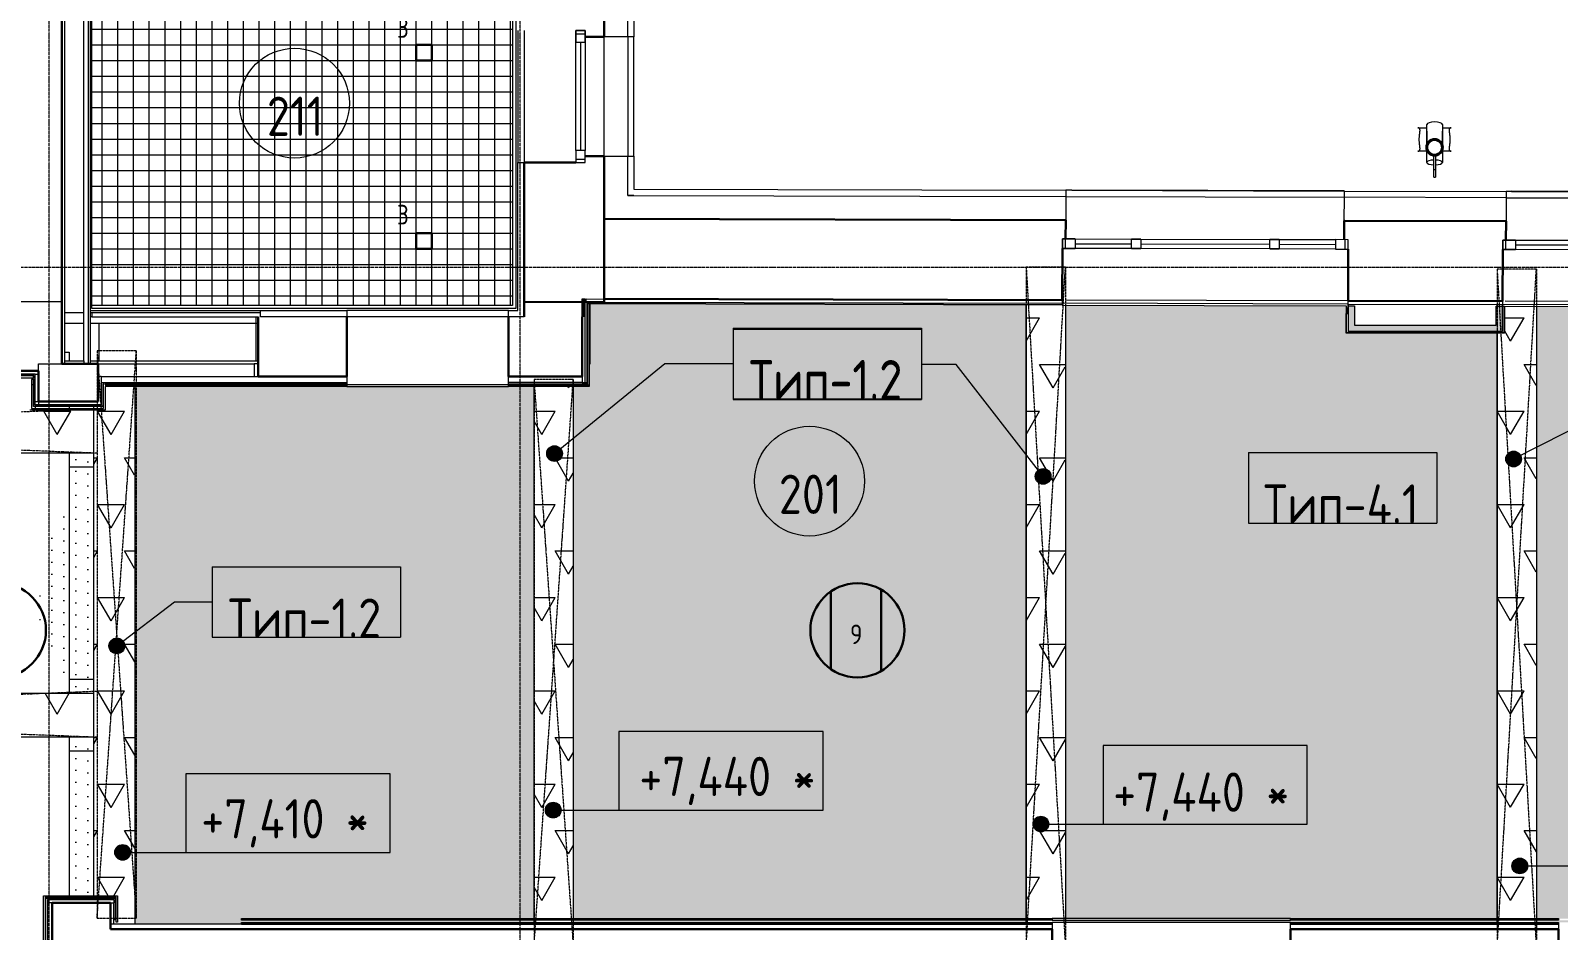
# Model space of a CAD drawing. Header units: millimetres. Extents: x -10474 to 67905, y -3824 to 44223.
# Drawn here: x 7031 to 16764, y 8719 to 14452 of the extents above; entities that cross this region are included whole.
import ezdxf

# ---------------------------------------------------------------- set-up
doc = ezdxf.new("R2010")
doc.units = ezdxf.units.MM
for name, pattern in [('ADSK_Линия сетки', [25, 20, -2.5, 0, -2.5]), ('ADSK_Штрих_ш3 п1_5', [4.5, 3, -1.5]), ('ADSK_Штрихпунктирная 2 точки_ш15 п1_5 п1_5 п1_5', [19.5, 15, -1.5, 0, -1.5, 0, -1.5])]:
    doc.linetypes.add(name, pattern=pattern)
for name, color, linetype, lineweight in [('_ Окна', 7, 'Continuous', 9), ('Аннотация', 7, 'Continuous', 20), ('Каркас', 7, 'Continuous', 18), ('Марки', 7, 'Continuous', 20), ('Марки помещений', 7, 'Continuous', 20), ('Обобщенные модели', 7, 'Continuous', 18), ('Окна', 7, 'Continuous', 9), ('Оси', 7, 'Continuous', 9), ('Отметки', 7, 'Continuous', 9), ('Перекрытие', 7, 'Continuous', 18), ('Потолки', 7, 'Continuous', 9), ('Потолки штриховка', 7, 'Continuous', 9), ('Стены внутренние', 7, 'Continuous', 18), ('Стены наружные', 7, 'Continuous', 18), ('Стены несущие', 7, 'Continuous', 30), ('Стены отделка', 7, 'Continuous', 30), ('Стены перегородки', 7, 'Continuous', 30), ('Стены штриховка', 7, 'Continuous', 9)]:
    doc.layers.add(name, color=color, linetype=linetype, lineweight=lineweight)
doc.layers.add('Линии', color=7, linetype='Continuous', lineweight=9, true_color=0x00a600)
doc.styles.add('GOST Common_1', font='GOST_Common.ttf', dxfattribs={"width": 0.9, "height": 250})
doc.styles.add('GOST Common_2', font='GOST_Common.ttf', dxfattribs={"width": 0.9, "height": 250})
doc.styles.add('GOST Common_4', font='GOST_Common.ttf', dxfattribs={"width": 0.9, "height": 125})
doc.styles.add('GOST Common_B', font='', dxfattribs={"width": 0.9, "height": 250})
doc.styles.get('GOST Common_B').set_extended_font_data('GOST Common', bold=True)
pattern_1 = [(0, (0, 762), (762, 76.2), [7.62, -373.38, 7.62, -373.38]), (0, (76.2, 91.44), (762, 76.2), [7.62, -220.98, 7.62, -525.78]), (0, (152.4, 106.68), (762, 76.2), [7.62, -68.58, 7.62, -678.18]), (0, (457.2, 60.96), (762, 76.2), [7.62, -220.98, 7.62, -525.78]), (0, (533.4, 45.72), (762, 76.2), [7.62, -68.58, 7.62, -678.18])]
pattern_2 = [(60, (0, 0), (-171.45, 296.96), [171.45, -171.45]), (120, (0, 0), (-342.9, 6e-05), [171.45, -171.45]), (0, (-85.72, 148.48), (171.45, 296.96), [171.45, -171.45])]

# ---------------------------------------------------------------- blocks, each defined once
blk = doc.blocks.new('окно трехпол с фрамугой - 1800 и 1820х2300_h___нов_ ок15-2116660-План потолков 2-го этажа')
at = {"layer": '_ Окна', "lineweight": 18}
for p, q in [((-910, 75), (-910, 135)), ((-910, 135), (-830, 135)), ((-830, 135), (-830, 75)), ((-470, 75), (-470, 135)), ((-470, 135), (-410, 135)), ((-410, 135), (-410, 75)), ((410, 75), (410, 135)), ((410, 135), (470, 135)), ((470, 135), (470, 75)), ((830, 135), (830, 75)), ((910, 135), (830, 135)), ((910, 75), (910, 135)), ((-830, 75), (-910, 75)), ((-410, 75), (-470, 75)), ((470, 75), (410, 75)), ((830, 75), (910, 75))]:
    blk.add_line(p, q, dxfattribs=at)
at = {"layer": '_ Окна'}
for p, q in [((-890, 75), (-890, 135)), ((-830, 105), (-470, 105)), ((-410, 105), (410, 105)), ((470, 105), (830, 105)), ((890, 75), (890, 135))]:
    blk.add_line(p, q, dxfattribs=at)
at = {"layer": 'Окна'}
for p, q in [((-910, 135), (-910, 75)), ((-830, 135), (-910, 135)), ((-830, 135), (-470, 135)), ((-410, 135), (-470, 135)), ((-410, 135), (410, 135)), ((470, 135), (410, 135)), ((470, 135), (830, 135)), ((910, 135), (830, 135)), ((910, 75), (910, 135)), ((-910, 75), (-830, 75)), ((-470, 75), (-830, 75)), ((-470, 75), (-410, 75)), ((410, 75), (-410, 75)), ((410, 75), (470, 75)), ((830, 75), (470, 75)), ((830, 75), (910, 75))]:
    blk.add_line(p, q, dxfattribs=at)
blk = doc.blocks.new('окна_rehau_однопольное_фрамуга_сверху - 800х2240 _нов_ ОК-3_-V7-План потолков 2-го этажа')
at = {"layer": '_ Окна', "lineweight": 18}
for p, q in [((-420, 75), (-420, 135)), ((-420, 135), (-344, 135)), ((-344, 135), (-344, 75)), ((344, 135), (344, 75)), ((420, 135), (344, 135)), ((420, 75), (420, 135)), ((-344, 75), (-420, 75)), ((344, 75), (420, 75))]:
    blk.add_line(p, q, dxfattribs=at)
at = {"layer": '_ Окна'}
for p, q in [((-400, 75), (-400, 135)), ((-344, 105), (344, 105)), ((400, 75), (400, 135))]:
    blk.add_line(p, q, dxfattribs=at)
at = {"layer": 'Окна'}
for p, q in [((-420, 135), (-420, 75)), ((-344, 135), (-420, 135)), ((-344, 135), (344, 135)), ((420, 135), (344, 135)), ((420, 75), (420, 135)), ((-420, 75), (-344, 75)), ((344, 75), (-344, 75)), ((344, 75), (420, 75))]:
    blk.add_line(p, q, dxfattribs=at)
blk = doc.blocks.new('Водосток - Тип 1 _карниз больше 490мм_-V23-План потолков 2-го этажа')
at = {"layer": 'Обобщенные модели', "lineweight": 9}
h = blk.add_hatch(dxfattribs=at)
h.set_pattern_fill('FP_45', color=256, style=0, pattern_type=2)
h.set_pattern_definition([(45, (-15850, -13548.13), (-106.066, 106.066), [])])
h.paths.add_polyline_path([(125, 110), (141.4, 113.1), (151.8, 118.1), (162.1, 126.9), (169.6, 138.1), (173.8, 151.1), (175, 160), (172.5, 174.9), (168.3, 185), (160.4, 195.4), (150, 203.3), (137.9, 208.3), (125, 210), (112.1, 208.3), (100, 203.3), (89.6, 195.4), (80.5, 182.1), (76.3, 169.7), (75.4, 156.8), (77.3, 145.5), (81.7, 135), (89.6, 124.6), (103.3, 115.3), (113.8, 111.5), (123.7, 110.2)])
at = {"layer": 'Обобщенные модели'}
for p, q in [((75, 184.9), (75, 306.2)), ((75, 263.6), (75, 306.2)), ((175, 306.2), (175, 184.4)), ((175, 306.2), (175, 263.6)), ((18.8, 285), (24.9, 285)), ((225.1, 285), (231.2, 285)), ((24.9, 135), (18.8, 135)), ((75, 173), (75, 183.5)), ((75, 63.8), (75, 147)), ((75, 63.8), (75, 106.4)), ((120, 18.6), (120, 108.9)), ((130, 109.1), (130, 18.6)), ((175, 177.5), (175, 173)), ((175, 176.6), (175, 173)), ((175, 147), (175, 63.8)), ((175, 106.4), (175, 63.8)), ((231.2, 135), (225.1, 135)), ((120, -30), (120, 18.6)), ((120, 18.6), (130, 18.6)), ((130, 18.6), (130, -30)), ((120, -30), (130, -30))]:
    blk.add_line(p, q, dxfattribs=at)
at = {"layer": 'Обобщенные модели', "flags": 128}
for points in [[(75, 263.6), (75, 258), (75, 252.4), (75, 246.9), (75, 241.5), (75, 236.2), (75, 231.1), (75, 226), (75, 221.1), (75, 216.4), (75, 211.8), (75, 207.3), (75, 203), (75, 198.9), (75, 194.9), (75, 191.2), (75, 187.6), (75, 184.3), (75, 181.1), (75, 178.1), (75, 175.4), (75, 173)], [(75, 190.7), (75, 191.9), (75, 194.6), (75, 197.2), (75, 199.5), (75, 201.6), (75, 203.4), (75, 205.1), (75, 206.5), (75, 207.7), (75, 208.6), (75, 209.3), (75, 209.8), (75, 210)], [(175, 173), (175, 174.3), (175, 177), (175, 179.8), (175, 182.9), (175, 186.2), (175, 189.7), (175, 193.4), (175, 197.2), (175, 201.3), (175, 205.5), (175, 209.9), (175, 214.4), (175, 219.1), (175, 224), (175, 229), (175, 234.1), (175, 239.3), (175, 244.6), (175, 250.1), (175, 255.6), (175, 261.3), (175, 263.6)], [(175, 209.9), (175, 209.5), (175, 208.9), (175, 208.1), (175, 207), (175, 205.7), (175, 204.2), (175, 202.4), (175, 200.4), (175, 198.2), (175, 195.7), (175, 193), (175, 190.2)], [(75, 173), (75, 175.1), (75, 178.8), (75, 182.4)], [(75, 106.4), (75, 112), (75, 117.6), (75, 123.1), (75, 128.5), (75, 133.8), (75, 138.9), (75, 144), (75, 147)], [(175, 146), (175, 141), (175, 135.9), (175, 130.7), (175, 125.4), (175, 119.9), (175, 114.4), (175, 108.7), (175, 106.4)]]:
    blk.add_lwpolyline(points, dxfattribs=at)
at = {"layer": 'Обобщенные модели'}
for radius, start, end in [(52, 90, 270), (50, 113.30594, 116.06796), (52, 270, 90), (50, 64.28571, 66.69406), (50, 167.14286, 168.99639), (50, 191.00361, 192.85714), (50, 139.417, 143.79922), (50, 216.20078, 220.583), (50, 243.93204, 246.69406), (50, 293.30594, 295.71429), (50, 36.20078, 40.583), (50, 319.417, 323.79922), (50, 11.00361, 12.85714), (50, 347.14286, 348.99639)]:
    blk.add_arc((125, 160), radius, start, end, dxfattribs=at)
at = {"layer": 'Обобщенные модели', "lineweight": 40}
for start, end in [(90, 270), (270, 90)]:
    blk.add_arc((125, 160), 50, start, end, dxfattribs=at)
at = {"layer": 'Обобщенные модели'}
for centre, major_axis, start_param, end_param in [((125, 306.2), (-50, 0), 4.712389, 6.283185), ((125, 306.2), (-50, 0), 4.712389, 6.283185), ((125, 306.2), (-50, 0), 3.141593, 4.712389), ((125, 306.2), (-50, 0), 3.141593, 4.712389), ((125, 63.8), (50, 0), 1.668501, 4.614684), ((125, 63.8), (50, 0), 1.668501, 4.614684), ((125, 63.8), (50, 0), 4.805661, 7.758507), ((125, 63.8), (50, 0), 4.805661, 7.758507)]:
    blk.add_ellipse(centre, major_axis=major_axis, ratio=0.309017, start_param=start_param, end_param=end_param, dxfattribs=at)
for points, knots in [([(18.8, 135), (21.1, 135), (25.1, 135.7), (28.9, 138.6), (30.8, 142.1), (31.6, 144.9), (32, 147.4), (32.1, 149.4), (32.2, 151.5), (32.2, 153.8), (32.1, 156.2), (31.9, 158.7), (31.6, 161.4), (31.3, 164.1), (31, 167), (30.6, 169.9), (30.2, 172.9), (29.8, 176), (29.4, 179.2), (29, 182.4), (28.7, 185.7), (28.3, 190.2), (27.8, 195.9), (27.4, 205.3), (27.4, 214.8), (27.8, 224.1), (28.3, 229.8), (28.7, 234.3), (29, 237.6), (29.4, 240.8), (29.8, 244), (30.2, 247.1), (30.6, 250.1), (31, 253.1), (31.3, 255.9), (31.6, 258.6), (31.9, 261.3), (32.1, 263.8), (32.2, 266.2), (32.2, 268.5), (32.1, 270.6), (32, 272.7), (31.6, 275.1), (30.8, 277.9), (28.9, 281.5), (25.1, 284.3), (21.1, 285), (18.8, 285)], [-1, -1, -1, -1, -0.941176, -0.882353, -0.852941, -0.823529, -0.808824, -0.794118, -0.779412, -0.764706, -0.75, -0.735294, -0.720588, -0.705882, -0.691176, -0.676471, -0.661765, -0.647059, -0.632353, -0.617647, -0.602941, -0.588235, -0.558824, -0.529412, -0.470588, -0.441176, -0.411765, -0.397059, -0.382353, -0.367647, -0.352941, -0.338235, -0.323529, -0.308824, -0.294118, -0.279412, -0.264706, -0.25, -0.235294, -0.220588, -0.205882, -0.191176, -0.176471, -0.147059, -0.117647, -0.058824, 0, 0, 0, 0]), ([(18.8, 285), (22.1, 285), (28.9, 285), (39.4, 285), (48.4, 285), (56, 285), (60.8, 285), (64.9, 285), (67.9, 285), (71, 285), (73.2, 285), (74.3, 285)], [-1, -1, -1, -1, -0.875, -0.75, -0.625, -0.5625, -0.5, -0.46875, -0.4375, -0.40625, -0.375, -0.375, -0.375, -0.375]), ([(175.7, 285), (176.8, 285), (179, 285), (182.1, 285), (185.1, 285), (189.2, 285), (194, 285), (201.6, 285), (210.6, 285), (221.1, 285), (227.9, 285), (231.2, 285)], [-0.625, -0.625, -0.625, -0.625, -0.59375, -0.5625, -0.53125, -0.5, -0.4375, -0.375, -0.25, -0.125, 0, 0, 0, 0]), ([(231.2, 285), (228.9, 285), (224.9, 284.3), (221.1, 281.4), (219.2, 277.9), (218.4, 275.1), (218, 272.6), (217.9, 270.6), (217.8, 268.5), (217.8, 266.2), (217.9, 263.8), (218.1, 261.3), (218.4, 258.6), (218.7, 255.9), (219, 253), (219.4, 250.1), (219.8, 247.1), (220.2, 244), (220.6, 240.8), (221, 237.6), (221.3, 234.3), (221.7, 229.8), (222.2, 224.1), (222.6, 214.7), (222.6, 205.2), (222.2, 195.9), (221.7, 190.2), (221.3, 185.7), (221, 182.4), (220.6, 179.2), (220.2, 176), (219.8, 172.9), (219.4, 169.9), (219, 166.9), (218.7, 164.1), (218.4, 161.4), (218.1, 158.7), (217.9, 156.2), (217.8, 153.8), (217.8, 151.5), (217.9, 149.4), (218, 147.3), (218.4, 144.9), (219.2, 142.1), (221.1, 138.5), (224.9, 135.7), (228.9, 135), (231.2, 135)], [-1, -1, -1, -1, -0.941176, -0.882353, -0.852941, -0.823529, -0.808824, -0.794118, -0.779412, -0.764706, -0.75, -0.735294, -0.720588, -0.705882, -0.691176, -0.676471, -0.661765, -0.647059, -0.632353, -0.617647, -0.602941, -0.588235, -0.558824, -0.529412, -0.470588, -0.441176, -0.411765, -0.397059, -0.382353, -0.367647, -0.352941, -0.338235, -0.323529, -0.308824, -0.294118, -0.279412, -0.264706, -0.25, -0.235294, -0.220588, -0.205882, -0.191176, -0.176471, -0.147059, -0.117647, -0.058824, 0, 0, 0, 0]), ([(74.3, 135), (73.2, 135), (71, 135), (67.9, 135), (64.9, 135), (60.8, 135), (56, 135), (48.4, 135), (39.4, 135), (28.9, 135), (22.1, 135), (18.8, 135)], [-0.625, -0.625, -0.625, -0.625, -0.59375, -0.5625, -0.53125, -0.5, -0.4375, -0.375, -0.25, -0.125, 0, 0, 0, 0]), ([(231.2, 135), (227.9, 135), (221.1, 135), (210.6, 135), (201.6, 135), (194, 135), (189.2, 135), (185.1, 135), (182.1, 135), (179, 135), (176.8, 135), (175.7, 135)], [-1, -1, -1, -1, -0.875, -0.75, -0.625, -0.5625, -0.5, -0.46875, -0.4375, -0.40625, -0.375, -0.375, -0.375, -0.375])]:
    blk.add_open_spline(points, degree=3, knots=knots, dxfattribs=at)
blk = doc.blocks.new('ADSK_Марка_Помещение_ОдноЗначение - Номер-159740-План потолков 2-го этажа')
at = {"layer": 'Марки помещений'}
blk.add_circle((0, 0), 3.5, dxfattribs=at)
blk = doc.blocks.new('Высотные отметки - Рамка-12095-План потолков 2-го этажа')
at = {"layer": 'Аннотация'}
for p, q in [((-6.5, 0), (-6.5, 5)), ((-6.5, 5), (6.5, 5)), ((6.5, 5), (6.5, 0)), ((6.5, 0), (-6.5, 0))]:
    blk.add_line(p, q, dxfattribs=at)
blk = doc.blocks.new('ADSK_Марка_Потолок - ADSK_Марка и Смещение от уровня-155896-План потолков 2-го этажа')
at = {"layer": 'Марки'}
for p, q in [((-6, 4.5), (-6, 0)), ((-6, 4.5), (6, 4.5)), ((6, 4.5), (6, 0)), ((-6, 0), (6, 0))]:
    blk.add_line(p, q, dxfattribs=at)

msp = doc.modelspace()

# ---------------------------------------------------------------- hatches: boundary and pattern name
at = {"layer": 'Марки'}
h = msp.add_hatch(color=256, dxfattribs=at)
edge = h.paths.add_edge_path()
edge.add_arc((10368.795, 11756.991), 50, 0, 360)
h = msp.add_hatch(color=256, dxfattribs=at)
edge = h.paths.add_edge_path()
edge.add_arc((16478.254, 11722.477), 50, 0, 360)
h = msp.add_hatch(color=256, dxfattribs=at)
edge = h.paths.add_edge_path()
edge.add_arc((13481.417, 11611.604), 50, 0, 360)
h = msp.add_hatch(color=256, dxfattribs=at)
edge = h.paths.add_edge_path()
edge.add_arc((7580.66, 10531.637), 50, 0, 360)
at = {"layer": 'Отметки'}
h = msp.add_hatch(color=256, dxfattribs=at)
edge = h.paths.add_edge_path()
edge.add_arc((10360.454, 9485.14), 50, 0, 360)
h = msp.add_hatch(color=256, dxfattribs=at)
edge = h.paths.add_edge_path()
edge.add_arc((13467.296, 9396.335), 50, 0, 360)
h = msp.add_hatch(color=256, dxfattribs=at)
edge = h.paths.add_edge_path()
edge.add_arc((7617.531, 9215.913), 50, 0, 360)
h = msp.add_hatch(color=256, dxfattribs=at)
edge = h.paths.add_edge_path()
edge.add_arc((16518.143, 9129.298), 50, 0, 360)
at = {"layer": 'Потолки штриховка', "lineweight": 18}
h = msp.add_hatch(dxfattribs=at)
h.set_pattern_fill('FP_35', color=256, style=0, pattern_type=2)
h.set_pattern_definition([(90, (8787.61, 16360.99), (100, -6e-15), []), (0, (8787.61, 16360.99), (0, -100), [])])
h.paths.add_polyline_path([(10102, 12701.264), (10102, 19389.534), (9735, 19389.534), (9735, 20049.525), (7527.388, 20049.525), (7527.388, 14970.09), (8905, 14970.09), (8905, 14710.105), (7422, 14710.105), (7422, 12701.264), (9064.505, 12701.264)])
at = {"layer": 'Потолки штриховка', "lineweight": 18, "true_color": 0x787878}
h = msp.add_hatch(dxfattribs=at)
h.set_pattern_fill('FP_54', color=8, style=0, pattern_type=2)
h.set_pattern_definition(pattern_2)
h.paths.add_polyline_path([(7575.598, 8758.238), (7694.835, 8758.238), (7693.816, 12184.078), (7506.078, 12184.078), (7506.078, 12033.264), (7434.835, 12033.264), (7435.202, 8940), (7585.598, 8940), (7585.598, 8771.642), (7575.598, 8771.642), (7575.598, 8930), (7434.835, 8930), (7435.011, 8927), (7570.598, 8927), (7570.598, 8925), (7572.598, 8925), (7572.598, 8785.642), (7560.598, 8785.642), (7560.598, 8758.238)])
h.paths.add_polyline_path([(22518.248, 8759.642), (22518.248, 8772.642), (22268.248, 8772.642), (22268.248, 8759.642), (22423.228, 8759.642)])
h.paths.add_polyline_path([(19623.248, 8769.642), (19623.248, 8783.642), (19373.248, 8783.642), (19373.972, 8769.642), (19528.819, 8769.642)])
h.paths.add_polyline_path([(16373.97, 8769.642), (16623.248, 8769.642), (16623.248, 8783.642), (16373.248, 8783.642), (16373.248, 8769.642)])
h.paths.add_polyline_path([(13587.943, 8769.642), (13623.248, 8769.642), (13623.248, 8783.642), (13373.248, 8783.642), (13373.969, 8769.642), (13538.198, 8769.642)])
h.paths.add_polyline_path([(10239.065, 8769.642), (10488.239, 8769.642), (10488.239, 8783.642), (10238.239, 8783.642), (10238.239, 8769.642)])
h.paths.add_polyline_path([(22518.248, 8782.642), (22518.248, 12679.062), (22268.248, 12679.72), (22268.248, 8782.642), (22354.932, 8782.642)])
h.paths.add_polyline_path([(19373.248, 8793.642), (19623.248, 8793.642), (19622.487, 12686.685), (19373.248, 12687.341), (19373.248, 8838.837)])
h.paths.add_polyline_path([(16375.49, 8793.642), (16623.248, 8793.642), (16622.488, 12694.583), (16419.443, 12695.118), (16419.443, 12525.45), (16417.443, 12525.45), (16417.443, 12523.45), (16373.248, 12523.45), (16373.248, 8793.642)])
h.paths.add_polyline_path([(10488.239, 8793.642), (10488.239, 12184.078), (10238.239, 12184.078), (10238.239, 8793.642), (10240.804, 8793.642)])
h.paths.add_polyline_path([(13573.493, 8793.642), (13623.248, 8793.642), (13622.49, 12702.481), (13373.248, 12702.531), (13373.248, 8793.642), (13567.769, 8793.642)])
h.paths.add_polyline_path([(7493.078, 12197.078), (7493.078, 12199.078), (7491.078, 12199.078)])
h.paths.add_polyline_path([(7461.078, 12043.264), (7496.078, 12043.264), (7496.078, 12197.078), (7493.078, 12197.078), (7493.078, 12058.264), (7491.078, 12058.264), (7491.078, 12056.264), (7434.835, 12056.264), (7434.835, 12043.264), (7444.835, 12043.264)])
h.paths.add_polyline_path([(7621.078, 12194.078), (7694.835, 12194.078), (7694.346, 12197.078), (7506.078, 12197.078), (7506.078, 12194.078), (7619.036, 12194.078)])
h.paths.add_polyline_path([(10488.239, 12194.078), (10487.369, 12197.078), (10238.239, 12197.078), (10238.239, 12194.078), (10487.152, 12194.078)])
h.paths.add_polyline_path([(16408.554, 12695.146), (16407.443, 12707.149), (16373.248, 12706.581), (16373.248, 12695.254), (16407.443, 12695.149)])
at = {"layer": 'Потолки штриховка', "lineweight": 18}
h = msp.add_hatch(dxfattribs=at)
h.set_pattern_fill('FP_30', color=256, style=0, pattern_type=2)
h.set_pattern_definition(pattern_1)
h.paths.add_polyline_path([(21435, 8747.642), (21580.032, 8747.642), (21579.269, 8757.642), (21435, 8757.642)])
h.paths.add_polyline_path([(8341.77, 8758.238), (8375.598, 8758.238), (8375.598, 8769.642), (10238.239, 8769.642), (10238.239, 8783.642), (8375.598, 8783.642), (8375.598, 8793.642), (10238.239, 8793.642), (10238.239, 12184.078), (7694.835, 12184.078), (7694.835, 8758.238), (7716.447, 8758.238)])
h.paths.add_polyline_path([(21540.437, 12681.636), (21350.989, 12682.924), (21446.547, 12682.272)])
h.paths.add_polyline_path([(22073.723, 8759.642), (22268.248, 8759.642), (22268.248, 8772.642), (21435, 8772.642), (21435, 8782.642), (22268.248, 8782.642), (22268.248, 12679.72), (22069.437, 12680.243), (22069.437, 12529.451), (22067.437, 12529.451), (22067.41, 12527.451), (21542.437, 12527.451), (21542.437, 12529.451), (21540.437, 12529.451), (21540.437, 12681.636), (19623.248, 12686.683), (19623.248, 8793.642), (21429, 8793.642), (21429, 8783.642), (19623.248, 8783.642), (19623.248, 8769.642), (21580.032, 8769.642), (21580.032, 8759.642), (21712.356, 8759.642)])
h.paths.add_polyline_path([(23519.192, 8759.642), (24150, 8759.642), (24150, 8772.642), (22518.248, 8772.642), (22518.248, 8759.642)])
h.paths.add_polyline_path([(16653.215, 8769.642), (19373.248, 8769.642), (19373.248, 8783.642), (16623.248, 8783.642), (16623.248, 8769.642), (16631.206, 8769.642)])
h.paths.add_polyline_path([(16370.383, 8769.642), (16373.248, 8769.642), (16373.248, 8783.642), (13623.248, 8783.642), (13623.248, 8769.642), (16312.818, 8769.642)])
h.paths.add_polyline_path([(10488.239, 8769.642), (13373.248, 8769.642), (13373.248, 8783.642), (10488.239, 8783.642)])
h.paths.add_polyline_path([(23519.192, 8782.642), (24150, 8782.642), (24150, 12674.766), (22518.248, 12679.062), (22518.248, 8782.642)])
h.paths.add_polyline_path([(16647.952, 8793.642), (19373.248, 8793.642), (19373.248, 12687.341), (16623.248, 12694.581), (16623.248, 8793.642)])
h.paths.add_polyline_path([(15569.114, 8793.642), (16373.248, 8793.642), (16373.248, 12523.45), (15412.461, 12523.45), (15412.461, 12697.769), (13623.248, 12702.479), (13623.248, 8793.642), (15058.198, 8793.642)])
h.paths.add_polyline_path([(10490.225, 8793.642), (13373.248, 8793.642), (13373.248, 12703.137), (10590, 12710.464), (10590, 12184.078), (10488.239, 12184.078), (10489.026, 8793.642)])
h.paths.add_polyline_path([(9787.239, 12194.078), (10238.239, 12194.078), (10238.239, 12197.078), (7694.835, 12197.078), (7694.835, 12194.078), (9064.505, 12194.078)])
h.paths.add_polyline_path([(10547.131, 12194.078), (10580, 12194.078), (10580, 12710.491), (10577, 12710.498), (10577, 12209.078), (10575, 12209.078), (10574.765, 12197.078), (10488.239, 12197.078), (10488.239, 12194.078), (10509.973, 12194.078)])
h.paths.add_polyline_path([(21592.437, 12579.451), (22017.437, 12579.451), (22017.437, 12680.38), (21592.437, 12681.499), (21592.437, 12680.272)])
at = {"layer": 'Потолки штриховка', "lineweight": 18, "true_color": 0x787878}
h = msp.add_hatch(dxfattribs=at)
h.set_pattern_fill('FP_54', color=8, style=0, pattern_type=2)
h.set_pattern_definition(pattern_2)
h.paths.add_polyline_path([(7277.313, 9950), (7434.835, 9950), (7434.835, 10230), (136.888, 10230), (136.888, 9950), (4728.098, 9950)])
h.paths.add_polyline_path([(7434.835, 11760), (7434.835, 12033.264), (7026.078, 12033.264), (7026.078, 12040), (180.44, 12040), (182.317, 11859.483), (136.888, 11859.483), (136.888, 11760), (7343.208, 11760)])
h.paths.add_polyline_path([(172.212, 11869.483), (170.439, 12040), (157.439, 12040), (159.16, 11874.483), (157.16, 11874.483), (157.16, 11872.483), (136.888, 11872.483), (136.888, 11869.483), (159.16, 11869.483)])
at = {"layer": 'Потолки штриховка', "lineweight": 18}
h = msp.add_hatch(dxfattribs=at)
h.set_pattern_fill('FP_29', color=256, style=0, pattern_type=2)
h.set_pattern_definition(pattern_1)
h.paths.add_polyline_path([(7277.313, 8927), (7434.835, 8927), (7434.835, 8930), (7277.313, 8930)])
h.paths.add_polyline_path([(7277.313, 8940), (7434.835, 8940), (7434.835, 9950), (7277.313, 9950), (7277.313, 9110.018)])
h.paths.add_polyline_path([(7434.835, 10230), (7434.835, 11760), (7277.313, 11760), (7277.313, 11407.472), (7200.979, 11407.472), (7088.494, 10887.989), (7088.494, 10672.626), (7261.951, 10266.012), (7277.313, 10262.812), (7277.313, 10230), (7430.742, 10230)])
at = {"layer": 'Стены внутренние'}
for points in [[(15464.461, 12575.45), (15464.461, 12697.632), (15424.461, 12697.632), (15424.461, 12575.45)], [(16373.248, 12535.45), (16407.443, 12535.45), (16407.443, 12695.254), (16367.443, 12695.254), (16367.443, 12535.45)], [(16367.443, 12535.45), (16367.443, 12575.45), (15424.461, 12575.45), (15424.461, 12535.45), (16291.848, 12535.45)]]:
    msp.add_hatch(color=256, dxfattribs=at).paths.add_polyline_path(points)

# ---------------------------------------------------------------- linework, layer by layer
at = {"layer": 'Каркас', "color": 8, "linetype": 'ADSK_Штрих_ш3 п1_5', "lineweight": 9, "true_color": 0x808080}
for p, q in [((13373.248, 12703.137), (13373.248, 8793.642)), ((13623.248, 12702.479), (13623.248, 8793.642)), ((16623.248, 12694.581), (16623.248, 8793.642)), ((16373.248, 12523.52), (16373.248, 8793.642)), ((7694.835, 12197.078), (7694.835, 12194.078)), ((7694.835, 12184.078), (7694.835, 8758.238)), ((10238.239, 12194.078), (10238.239, 12197.078)), ((10238.239, 8793.642), (10238.239, 12184.078)), ((10238.239, 8769.642), (10238.239, 8783.642)), ((13373.248, 8783.642), (13373.248, 8769.642)), ((13623.248, 8783.642), (13623.248, 8769.642)), ((16373.248, 8783.642), (16373.248, 8769.642)), ((16623.248, 8783.642), (16623.248, 8769.642))]:
    msp.add_line(p, q, dxfattribs=at)
at = {"layer": 'Линии', "color": 5, "lineweight": 30, "true_color": 0x0000ff}
for p, q in [((9487.615, 14260.987), (9487.615, 14360.987)), ((9487.615, 14360.987), (9587.615, 14360.987)), ((9587.615, 14260.987), (9587.615, 14360.987)), ((9587.615, 14260.987), (9487.615, 14260.987)), ((12130.003, 10878.945), (12130.003, 10382.564)), ((12450.003, 10371.802), (12450.003, 10889.706))]:
    msp.add_line(p, q, dxfattribs=at)
at = {"layer": 'Линии', "color": 1, "lineweight": 30, "true_color": 0xff0000}
for p, q in [((9487.615, 13060.987), (9487.615, 13160.987)), ((9487.615, 13160.987), (9587.615, 13160.987)), ((9587.615, 13060.987), (9587.615, 13160.987)), ((9587.615, 13060.987), (9487.615, 13060.987))]:
    msp.add_line(p, q, dxfattribs=at)
at = {"layer": 'Линии', "color": 7, "linetype": 'ADSK_Штрихпунктирная 2 точки_ш15 п1_5 п1_5 п1_5'}
for p, q in [((13373.248, 12945), (13623.248, 8615.209)), ((13373.248, 8615.209), (13623.248, 12945)), ((13623.248, 12945), (13373.248, 12945)), ((13373.248, 12945), (13373.248, 8615.209)), ((13623.248, 12945), (13623.248, 8615.209)), ((16373.248, 12931.358), (16623.248, 8601.567)), ((16373.248, 8601.567), (16623.248, 12931.358)), ((16623.248, 12931.358), (16373.248, 12931.358)), ((16373.248, 12931.358), (16373.248, 8601.567)), ((16623.248, 12931.358), (16623.248, 8601.567)), ((7454.835, 12410.876), (7704.711, 8797.821)), ((7454.835, 8797.821), (7704.835, 12410.876)), ((7704.835, 12410.876), (7454.835, 12410.876)), ((7454.835, 12410.876), (7454.835, 8797.821)), ((7704.835, 12410.876), (7704.835, 8797.821)), ((10238.239, 12228.264), (10488.115, 8615.209)), ((10238.239, 8615.209), (10488.239, 12228.264)), ((10488.239, 12228.264), (10238.239, 12228.264)), ((10238.239, 12228.264), (10238.239, 8615.209)), ((10488.239, 12228.264), (10488.239, 8615.209)), ((7454.835, 11759.233), (125.432, 12040.44)), ((136.888, 11760), (7454.835, 12042.615)), ((136.888, 9950), (7454.835, 10243.695)), ((7454.835, 9949.233), (136.888, 10230)), ((7454.835, 8797.821), (7704.835, 8797.821))]:
    msp.add_line(p, q, dxfattribs=at)
at = {"layer": 'Линии', "color": 1, "lineweight": 30, "true_color": 0xff0000}
msp.add_circle((6829.369, 10630.754), 300, dxfattribs=at)
at = {"layer": 'Линии', "color": 5, "lineweight": 30, "true_color": 0x0000ff}
msp.add_circle((12298.531, 10630.754), 300, dxfattribs=at)
at = {"layer": 'Марки'}
for p, q in [((10368.795, 11756.991), (11072.18, 12330.828)), ((11072.18, 12330.828), (11507.501, 12330.828)), ((12926.646, 12325.53), (12707.501, 12325.53)), ((13481.417, 11611.604), (12926.646, 12325.53)), ((16478.254, 11722.477), (17050.715, 12014.432)), ((7580.66, 10531.637), (7949.026, 10811.258)), ((7949.026, 10811.258), (8187.966, 10811.258))]:
    msp.add_line(p, q, dxfattribs=at)
for centre in [(10368.795, 11756.991), (16478.254, 11722.477), (13481.417, 11611.604), (7580.66, 10531.637)]:
    msp.add_circle(centre, 50, dxfattribs=at)
at = {"layer": 'Оси', "linetype": 'ADSK_Линия сетки'}
for p, q in [((10149.565, -3024.361), (10149.565, 21114.536)), ((7149.565, -3024.361), (7149.565, 20782.525)), ((-9674.401, 12945), (56004.853, 12945))]:
    msp.add_line(p, q, dxfattribs=at)
at = {"layer": 'Отметки', "lineweight": 20}
for p, q in [((10360.454, 9485.14), (11282.639, 9485.14)), ((11282.639, 9485.14), (11429.436, 9485.14)), ((13467.296, 9396.335), (13961.044, 9396.335)), ((13961.044, 9396.335), (14514.041, 9396.335)), ((7617.531, 9215.913), (8275.861, 9215.913)), ((8275.861, 9215.913), (8670.859, 9215.913)), ((16518.143, 9129.298), (17143.557, 9129.298))]:
    msp.add_line(p, q, dxfattribs=at)
at = {"layer": 'Отметки'}
for centre in [(10360.454, 9485.14), (13467.296, 9396.335), (7617.531, 9215.913), (16518.143, 9129.298)]:
    msp.add_circle(centre, 50, dxfattribs=at)
at = {"layer": 'Перекрытие'}
for p, q in [((7370, 12653.732), (7250, 12653.732)), ((8495, 12653.732), (7410, 12653.732)), ((7422, 12653.732), (7422, 12628.264)), ((10596.616, 12328.264), (10596.616, 12710.447)), ((7422, 12628.264), (8481.078, 12628.264)), ((7250, 12403.783), (7277.313, 12403.783)), ((7277.313, 12403.783), (7277.313, 12348.264)), ((10577, 12328.264), (10580, 12328.264)), ((10590, 12328.264), (10596.616, 12328.264)), ((7277.313, 12056.264), (7277.313, 12043.264)), ((7277.313, 11760), (7277.313, 10230)), ((7277.313, 9950), (7277.313, 8940)), ((7277.313, 8930), (7277.313, 8927))]:
    msp.add_line(p, q, dxfattribs=at)
at = {"layer": 'Потолки'}
for p, q in [((10102, 19389.534), (10102, 12701.264)), ((10102, 12701.264), (7422, 12701.264)), ((13373.248, 8793.642), (13373.248, 12703.137)), ((13623.248, 12702.479), (13623.248, 8793.642)), ((16373.248, 12695.254), (16373.248, 12707.239)), ((16623.248, 12694.581), (16623.248, 8793.642)), ((16373.248, 8793.642), (16373.248, 12523.52)), ((7036.078, 12197.771), (7049.078, 12197.771)), ((7694.835, 12197.078), (7694.835, 12194.078)), ((7694.835, 12184.078), (7694.835, 8758.238)), ((10238.239, 12194.078), (10238.239, 12197.078)), ((10238.239, 8793.642), (10238.239, 12184.078)), ((10488.239, 12197.078), (10488.239, 12194.078)), ((10488.239, 12184.078), (10488.239, 8793.642)), ((7061.078, 12056.264), (7061.078, 12043.264)), ((7434.835, 12043.264), (7434.835, 12056.264)), ((7434.835, 8940), (7434.835, 12033.264)), ((7434.835, 11760), (136.888, 11760)), ((7434.835, 11670), (7277.313, 11670)), ((7277.313, 10320), (7434.835, 10320)), ((136.888, 10230), (7434.835, 10230)), ((7434.835, 9950), (136.888, 9950)), ((7434.835, 9860), (7277.313, 9860)), ((7434.835, 8927), (7434.835, 8930)), ((10238.239, 8769.642), (10238.239, 8783.642)), ((10488.239, 8783.642), (10488.239, 8769.642)), ((13373.248, 8769.642), (13373.248, 8783.642)), ((13623.248, 8783.642), (13623.248, 8769.642)), ((16373.248, 8769.642), (16373.248, 8783.642)), ((16623.248, 8783.642), (16623.248, 8769.642)), ((8375.598, 8758.238), (7560.598, 8758.238))]:
    msp.add_line(p, q, dxfattribs=at)
at = {"layer": 'Стены внутренние'}
for p, q in [((10135, 14452.264), (10135, 13612.264)), ((10175, 14452.264), (10175, 13613.264)), ((10685, 13653.264), (10685, 14412.264)), ((10075, 12668.264), (9045, 12668.264)), ((10596.548, 12702.447), (10596.569, 12710.447)), ((15421.624, 12729.745), (13621.63, 12734.483)), ((18224.632, 12722.365), (16424.638, 12727.104)), ((7250, 12588.264), (7370, 12588.264)), ((7422, 12628.264), (7410, 12628.264)), ((7410, 12588.264), (8481.078, 12588.264)), ((7468.494, 12348.264), (7468.494, 12588.264)), ((8468.578, 12348.264), (8468.578, 12628.264)), ((10075, 12628.264), (9045, 12628.264)), ((10580, 12628.264), (10577, 12628.264)), ((10596.616, 12628.264), (10590, 12628.264)), ((10075, 12194.078), (9045, 12194.078)), ((9045, 12184.078), (10075, 12184.078)), ((15058.198, 8793.642), (13538.198, 8793.642)), ((13538.198, 8783.642), (15058.198, 8783.642))]:
    msp.add_line(p, q, dxfattribs=at)
at = {"layer": 'Стены наружные'}
for p, q in [((10123, 19395.534), (10123, 12680.264)), ((7422, 12680.264), (7422, 14713.105)), ((10835, 14412.264), (10835, 13652.264)), ((10875, 13652.264), (10875, 14412.264)), ((13665.102, 13434.371), (13625.473, 13434.476)), ((13665.102, 13434.371), (13665.105, 13435.371)), ((13665.102, 13434.371), (15400.06, 13429.804)), ((15400.063, 13430.804), (13665.105, 13435.371)), ((13625.368, 13394.476), (15400.362, 13389.803)), ((15400.063, 13430.804), (15400.06, 13429.804)), ((16430.376, 13387.091), (18205.37, 13382.418)), ((16463.908, 13427.003), (16430.481, 13427.091)), ((16463.911, 13428.003), (16463.908, 13427.003)), ((16463.908, 13427.003), (18195.652, 13422.444)), ((18195.655, 13423.444), (16463.911, 13428.003)), ((7410, 12668.264), (8495, 12668.264)), ((10123, 12680.264), (7422, 12680.264)), ((13603.546, 12702.531), (15412.461, 12697.769)), ((15423.571, 12709.739), (13603.578, 12714.531)), ((15412.461, 12697.769), (15412.461, 12649.768)), ((16408.559, 12697.146), (16408.554, 12695.146)), ((18228.579, 12702.355), (16408.586, 12707.146)), ((16419.443, 12695.118), (18228.548, 12690.355)), ((9045, 12197.078), (10075, 12197.078)), ((15058.198, 8769.642), (13538.198, 8769.642))]:
    msp.add_line(p, q, dxfattribs=at)
at = {"layer": 'Стены несущие'}
for p, q in [((10685, 14412.264), (10685, 20612.525)), ((7230, 20102.525), (7230, 12328.264)), ((10685, 14413.264), (10565, 14413.264)), ((10685, 14412.264), (10565, 14412.264)), ((10565, 13652.264), (10685, 13652.264)), ((10685, 12722.214), (10685, 13652.264)), ((10175, 13612.264), (10505, 13612.264)), ((10175, 12628.264), (10175, 13612.264)), ((10685, 13252.216), (13624.973, 13244.476)), ((13624.973, 13244.476), (10685, 13252.216)), ((13624.973, 13244.476), (13624.657, 13124.477)), ((15399.651, 13119.804), (15399.967, 13239.803)), ((15399.967, 13239.803), (16429.981, 13237.092)), ((16429.981, 13237.092), (15402.967, 13239.795)), ((16429.981, 13237.092), (16429.665, 13117.092)), ((13604.499, 13064.529), (13603.63, 12734.531)), ((15423.624, 12729.739), (15424.493, 13059.738)), ((16409.507, 13057.145), (16408.638, 12727.146)), ((10685, 12722.214), (10175, 12723.557)), ((10555, 12743.557), (10555, 12628.264)), ((13603.63, 12734.531), (10685, 12742.214)), ((16408.638, 12727.146), (15423.624, 12729.739)), ((8481.078, 12249.078), (8481.078, 12628.264)), ((9045, 12628.264), (9045, 12249.078)), ((10075, 12249.078), (10075, 12628.264)), ((10545, 12628.264), (10545, 12249.078)), ((7081.078, 12283.783), (6350, 12283.783)), ((7081.078, 12088.264), (7081.078, 12283.783)), ((7230, 12328.264), (7461.078, 12328.264)), ((7461.078, 12328.264), (7461.078, 12088.264)), ((9045, 12249.078), (8481.078, 12249.078)), ((10545, 12249.078), (10075, 12249.078)), ((7461.078, 12088.264), (7081.078, 12088.264)), ((7168.134, 8895), (7540.598, 8895)), ((7168.134, 521.098), (7168.134, 8895)), ((7540.598, 8895), (7540.598, 8727.642)), ((13538.198, 8727.642), (7540.598, 8727.642)), ((13538.198, 8727.642), (13538.198, 8347.642)), ((15058.198, 8347.642), (15058.198, 8727.642)), ((15058.198, 8727.642), (16764, 8727.642)), ((16764, 8727.642), (16764, 8347.642))]:
    msp.add_line(p, q, dxfattribs=at)
at = {"layer": 'Стены отделка', "lineweight": 9}
for p, q in [((10835, 14412.264), (10835, 20762.525)), ((10875, 20782.525), (10875, 14412.264)), ((7250, 12328.264), (7250, 20082.525)), ((7370, 12348.264), (7370, 14725.105)), ((7410, 14725.105), (7410, 12348.264)), ((10875, 14412.264), (10685, 14412.264)), ((10685, 13652.264), (10875, 13652.264)), ((10835, 13401.822), (10835, 13652.264)), ((10875, 13652.264), (10875, 13441.716)), ((10135, 12668.264), (10135, 13612.264)), ((10135, 13612.264), (10175, 13612.264)), ((10875, 13441.716), (13625.473, 13434.476)), ((13625.473, 13434.476), (13624.973, 13244.476)), ((10685.395, 13402.215), (10685, 13402.217)), ((10685, 13252.216), (10685.395, 13402.215)), ((10875, 13401.822), (10835, 13401.822)), ((10835, 13401.822), (13625.368, 13394.476)), ((15399.967, 13239.803), (15400.362, 13389.803)), ((15400.362, 13389.803), (15400.467, 13429.803)), ((16430.376, 13387.091), (15400.362, 13389.803)), ((15400.467, 13429.803), (16430.481, 13427.091)), ((16430.376, 13387.091), (16429.981, 13237.092)), ((16430.481, 13427.091), (16430.376, 13387.091)), ((15402.967, 13239.795), (15399.967, 13239.803)), ((8495, 12628.264), (8495, 12668.264)), ((8495, 12668.264), (9045, 12668.264)), ((9045, 12668.264), (9045, 12628.264)), ((10075, 12628.264), (10075, 12668.264)), ((10075, 12668.264), (10135, 12668.264)), ((10545, 12628.264), (10545, 12742.583)), ((10545, 12742.583), (10565, 12742.583)), ((10565, 12209.078), (10565, 12742.583)), ((10565, 12722.53), (13603.578, 12714.531)), ((10569.992, 12722.517), (10570.045, 12742.517)), ((10570.045, 12742.517), (13603.63, 12734.531)), ((10577, 12197.078), (10577, 12722.498)), ((13603.546, 12702.531), (10577, 12710.498)), ((10580, 12194.078), (10580, 12710.491)), ((10590, 12710.464), (10590, 12184.078)), ((13603.63, 12734.531), (13603.546, 12702.531)), ((15423.413, 12649.74), (15423.624, 12729.739)), ((15423.571, 12709.739), (15424.461, 12709.737)), ((15423.624, 12729.739), (16408.638, 12727.146)), ((15424.461, 12709.737), (16408.586, 12707.146)), ((15424.461, 12709.737), (15424.461, 12523.45)), ((15424.461, 12697.632), (15464.461, 12697.632)), ((15464.461, 12697.632), (15464.461, 12575.45)), ((16367.443, 12575.45), (16367.443, 12695.254)), ((16367.443, 12695.254), (16407.443, 12695.254)), ((16407.443, 12535.45), (16407.443, 12707.149)), ((16408.638, 12727.146), (16408.554, 12695.146)), ((16408.554, 12695.146), (16419.443, 12695.118)), ((16419.443, 12695.118), (16419.443, 12523.45)), ((9045, 12628.264), (8495, 12628.264)), ((10175, 12628.264), (10075, 12628.264)), ((15412.461, 12525.45), (15412.461, 12649.768)), ((15412.461, 12649.768), (15423.413, 12649.74)), ((15464.461, 12575.45), (16367.443, 12575.45)), ((16417.443, 12523.45), (15414.461, 12523.45)), ((16407.443, 12535.45), (15424.461, 12535.45)), ((7061.078, 12068.264), (7061.078, 12263.783)), ((7061.078, 12263.783), (7081.078, 12263.783)), ((7250, 12348.264), (7370, 12348.264)), ((7410, 12348.264), (8480, 12348.264)), ((8480, 12328.264), (8456.078, 12328.264)), ((8480, 12348.264), (8480, 12328.264)), ((7049.078, 12251.783), (5835.63, 12251.783)), ((5835.63, 12238.783), (7049.078, 12238.783)), ((7049.078, 12228.783), (7036.078, 12228.783)), ((7036.078, 12228.783), (7036.078, 12043.264)), ((7049.078, 12238.783), (7049.078, 12251.783)), ((7049.078, 12058.264), (7049.078, 12228.783)), ((7481.078, 12248.264), (7481.078, 12068.264)), ((7481.078, 12209.078), (7493.078, 12209.078)), ((7493.078, 12197.078), (7493.078, 12058.264)), ((7496.078, 12197.078), (7493.078, 12197.078)), ((7496.078, 12043.264), (7496.078, 12197.078)), ((9045, 12197.078), (7506.078, 12197.078)), ((7506.078, 12197.078), (7506.078, 12194.078)), ((7506.078, 12194.078), (9045, 12194.078)), ((7506.078, 12184.078), (7506.078, 12033.264)), ((9045, 12184.078), (7506.078, 12184.078)), ((8456.078, 12249.078), (8481.078, 12249.078)), ((9045, 12249.078), (9045, 12197.078)), ((9045, 12194.078), (9045, 12184.078)), ((10075, 12197.078), (10075, 12249.078)), ((10577, 12197.078), (10075, 12197.078)), ((10075, 12194.078), (10590, 12194.078)), ((10075, 12184.078), (10075, 12194.078)), ((10590, 12184.078), (10075, 12184.078)), ((10545, 12249.078), (10545, 12209.078)), ((10545, 12209.078), (10577, 12209.078)), ((7061.078, 12088.264), (7081.078, 12088.264)), ((7081.078, 12088.264), (7081.078, 12068.264)), ((7506.078, 12033.264), (7026.078, 12033.264)), ((7036.078, 12043.264), (7496.078, 12043.264)), ((7491.078, 12056.264), (7051.078, 12056.264)), ((7481.078, 12068.264), (7061.078, 12068.264)), ((7113.134, 8940), (7585.598, 8940)), ((7113.134, 8645), (7113.134, 8940)), ((7575.598, 8930), (7123.134, 8930)), ((7123.134, 8930), (7123.134, 8632)), ((7126.134, 8632), (7126.134, 8925)), ((7128.134, 8927), (7570.598, 8927)), ((7138.134, 8915), (7560.598, 8915)), ((7138.134, 8915), (7138.134, 6765.084)), ((7168.134, 8895), (7138.134, 8895)), ((7540.598, 8895), (7560.598, 8895)), ((7560.598, 8757.642), (7560.598, 8895)), ((7572.598, 8925), (7572.598, 8785.642)), ((7575.598, 8771.642), (7575.598, 8930)), ((7585.598, 8940), (7585.598, 8771.642)), ((7572.598, 8785.642), (7560.598, 8785.642)), ((7585.598, 8771.642), (7575.598, 8771.642)), ((8375.598, 8783.642), (8375.598, 8793.642)), ((8375.598, 8793.642), (13538.198, 8793.642)), ((13538.198, 8783.642), (8375.598, 8783.642)), ((8375.598, 8757.642), (8375.598, 8769.642)), ((8375.598, 8769.642), (13538.198, 8769.642)), ((13538.198, 8793.642), (13538.198, 8783.642)), ((13538.198, 8769.642), (13538.198, 8727.642)), ((15058.198, 8783.642), (15058.198, 8793.642)), ((15058.198, 8793.642), (16764, 8793.642)), ((16764, 8783.642), (15058.198, 8783.642)), ((15058.198, 8727.642), (15058.198, 8769.642)), ((15058.198, 8769.642), (16764, 8769.642)), ((16764, 8793.642), (16764, 8783.642)), ((16764, 8769.642), (16764, 8727.642)), ((8375.598, 8757.642), (7540.598, 8757.642))]:
    msp.add_line(p, q, dxfattribs=at)
at = {"layer": 'Стены перегородки', "lineweight": 18}
for p, q in [((7461.078, 12328.264), (8456.078, 12328.264)), ((8456.078, 12328.264), (8456.078, 12249.078)), ((7481.078, 12248.264), (7461.078, 12248.264)), ((7481.078, 12249.078), (8456.078, 12249.078)), ((7481.078, 12248.264), (7481.078, 12249.078))]:
    msp.add_line(p, q, dxfattribs=at)
at = {"layer": 'Стены штриховка'}
for p, q in [((7397, 14738.105), (7397, 12328.264)), ((7230, 12723.783), (6850, 12723.783)), ((10575, 12722.504), (10575, 12209.078)), ((13603.551, 12704.531), (10577, 12712.498)), ((16417.443, 12523.45), (16417.443, 12695.123)), ((15414.461, 12523.45), (15414.461, 12649.763)), ((16419.443, 12525.45), (15412.461, 12525.45)), ((15412.461, 12523.45), (15412.461, 12525.45)), ((15414.461, 12523.45), (15412.461, 12523.45)), ((16419.443, 12523.45), (16417.443, 12523.45)), ((7061.078, 12263.783), (5835.63, 12263.783)), ((7081.078, 12283.783), (7081.078, 12328.264)), ((7081.078, 12328.264), (7230, 12328.264)), ((7370, 12348.264), (7370, 12328.264)), ((7410, 12348.264), (7410, 12328.264)), ((7051.078, 12253.783), (5835.63, 12253.783)), ((7061.078, 12238.783), (7049.078, 12238.783)), ((7061.078, 12228.783), (7049.078, 12228.783)), ((7051.078, 12238.783), (7051.078, 12253.783)), ((7051.078, 12056.264), (7051.078, 12228.783)), ((7491.078, 12199.078), (7491.078, 12056.264)), ((7496.078, 12199.078), (7491.078, 12199.078)), ((7493.078, 12209.078), (9045, 12209.078)), ((7496.078, 12209.078), (7496.078, 12197.078)), ((7506.078, 12209.078), (7506.078, 12197.078)), ((9045, 12199.078), (7506.078, 12199.078)), ((10545, 12209.078), (10075, 12209.078)), ((10577, 12199.078), (10075, 12199.078)), ((7493.078, 12058.264), (7049.078, 12058.264)), ((7049.078, 12056.264), (7049.078, 12058.264)), ((7051.078, 12056.264), (7049.078, 12056.264)), ((7493.078, 12056.264), (7491.078, 12056.264)), ((7493.078, 12058.264), (7493.078, 12056.264)), ((7126.134, 8925), (7126.134, 8927)), ((7126.134, 8927), (7128.134, 8927)), ((7126.134, 8925), (7572.598, 8925)), ((7128.134, 8630), (7128.134, 8927)), ((7560.598, 8915), (7560.598, 8895)), ((7570.598, 8927), (7570.598, 8785.642)), ((7570.598, 8927), (7572.598, 8927)), ((7572.598, 8927), (7572.598, 8925)), ((8375.598, 8767.642), (13538.198, 8767.642)), ((15058.198, 8767.642), (16764, 8767.642)), ((8375.598, 8757.642), (13538.198, 8757.642)), ((15058.198, 8757.642), (16764, 8757.642))]:
    msp.add_line(p, q, dxfattribs=at)

# ---------------------------------------------------------------- block references
at = {"layer": 'Марки', "xscale": 99.99999999999993, "yscale": 99.99999999999993, "zscale": 99.99999999999993}
for p in [(12107.501, 12105.828), (12107.501, 12100.53), (15389.453, 11313.426), (8787.966, 10586.258)]:
    msp.add_blockref('ADSK_Марка_Потолок - ADSK_Марка и Смещение от уровня-155896-План потолков 2-го этажа', p, dxfattribs=at)
at = {"layer": 'Марки помещений', "xscale": 99.99999999999993, "yscale": 99.99999999999993, "zscale": 99.99999999999993}
for p in [(8712.27, 13989.643), (11993.411, 11581.237)]:
    msp.add_blockref('ADSK_Марка_Помещение_ОдноЗначение - Номер-159740-План потолков 2-го этажа', p, dxfattribs=at)
at = {"layer": 'Обобщенные модели'}
msp.add_blockref('Водосток - Тип 1 _карниз больше 490мм_-V23-План потолков 2-го этажа', (15850, 13548.131), dxfattribs=at)
at = {"layer": 'Окна'}
for name, p, rotation in [('окна_rehau_однопольное_фрамуга_сверху - 800х2240 _нов_ ОК-3_-V7-План потолков 2-го этажа', (10430, 14032.264), 269.9999999999999), ('окно трехпол с фрамугой - 1800 и 1820х2300_h___нов_ ок15-2116660-План потолков 2-го этажа', (14514.299, 12987.134), 359.8491625167525), ('окно трехпол с фрамугой - 1800 и 1820х2300_h___нов_ ок15-2116660-План потолков 2-го этажа', (17319.307, 12979.75), 359.8491625167525)]:
    msp.add_blockref(name, p, dxfattribs=dict(at, rotation=rotation))
at = {"layer": 'Отметки', "lineweight": 20, "extrusion": (0, 0, -1), "xscale": 99.99999999999993, "yscale": 99.99999999999993, "zscale": 99.99999999999993}
for p in [(-11429.436, 9485.14), (-14514.041, 9396.335), (-8670.859, 9215.913)]:
    msp.add_blockref('Высотные отметки - Рамка-12095-План потолков 2-го этажа', p, dxfattribs=at)

# ---------------------------------------------------------------- texts
at = {"layer": 'Аннотация', "lineweight": 9, "char_height": 125, "width": 175.5, "attachment_point": 5, "line_spacing_factor": 1.022766, "style": 'GOST Common_4'}
for s, insert in [('\\pt180,360,540,720,900,1080,1260,1440,1620,1800,1980,2160,2340,2520,2700,2880,3060,3240,3420,3600,3780,3960,4140,4320,4500,4680,4860,5040,5220,5400,5580,5760;3 ', (9403.074, 14468.694)), ('\\pt180,360,540,720,900,1080,1260,1440,1620,1800,1980,2160,2340,2520,2700,2880,3060,3240,3420,3600,3780,3960,4140,4320,4500,4680,4860,5040,5220,5400,5580,5760;3 ', (9403.074, 13279.039)), ('\\pt180,360,540,720,900,1080,1260,1440,1620,1800,1980,2160,2340,2520,2700,2880,3060,3240,3420,3600,3780,3960,4140,4320,4500,4680,4860,5040,5220,5400,5580,5760;9 ', (12290.701, 10604.938))]:
    msp.add_mtext(s, dxfattribs=dict(at, insert=insert))
at = {"layer": 'Марки', "lineweight": 9, "char_height": 250, "attachment_point": 5, "line_spacing_factor": 1.022766, "style": 'GOST Common_B'}
for s, insert, width in [('\\pt1143,2286,3429,4572,5715,6858,8001,9144,10287,11430,12573,13716,14859,16002,17145,18288,19431,20574,21717,22860,24003,25146,26289,27432,28575,29718,30861,32004,33147,34290,35433,36576;Тип-1.2', (12096.87, 12227.984), 1024.2), ('\\pt1143,2286,3429,4572,5715,6858,8001,9144,10287,11430,12573,13716,14859,16002,17145,18288,19431,20574,21717,22860,24003,25146,26289,27432,28575,29718,30861,32004,33147,34290,35433,36576;Тип-1.2', (12096.87, 12222.686), 1024.2), ('\\pt1143,2286,3429,4572,5715,6858,8001,9144,10287,11430,12573,13716,14859,16002,17145,18288,19431,20574,21717,22860,24003,25146,26289,27432,28575,29718,30861,32004,33147,34290,35433,36576;Тип-4.1', (15379.272, 11435.581), 1047.6), ('\\pt1143,2286,3429,4572,5715,6858,8001,9144,10287,11430,12573,13716,14859,16002,17145,18288,19431,20574,21717,22860,24003,25146,26289,27432,28575,29718,30861,32004,33147,34290,35433,36576;Тип-1.2', (8777.336, 10708.413), 1024.2)]:
    msp.add_mtext(s, dxfattribs=dict(at, insert=insert, width=width))
at = {"layer": 'Марки помещений', "lineweight": 9, "char_height": 250, "attachment_point": 5, "line_spacing_factor": 1.022766, "style": 'GOST Common_1'}
for s, insert, width in [('\\pt450,900,1350,1800,2250,2700,3150,3600,4050,4500,4950,5400,5850,6300,6750,7200,7650,8100,8550,9000,9450,9900,10350,10800,11250,11700,12150,12600,13050,13500,13950,14400;211', (8717.212, 13906.061), 393.3), ('\\pt450,900,1350,1800,2250,2700,3150,3600,4050,4500,4950,5400,5850,6300,6750,7200,7650,8100,8550,9000,9450,9900,10350,10800,11250,11700,12150,12600,13050,13500,13950,14400;201', (11998.354, 11497.655), 441)]:
    msp.add_mtext(s, dxfattribs=dict(at, insert=insert, width=width))
at = {"layer": 'Отметки', "lineweight": 20, "char_height": 250, "attachment_point": 1, "line_spacing_factor": 1.022761, "style": 'GOST Common_2'}
for s, insert, width in [('+7,440 *', (10909.178, 9825.069), 1360.70082), ('+7,440 *', (13927.332, 9724.806), 1360.70082), ('+7,410 *', (8118.57, 9554.935), 1282.25687)]:
    msp.add_mtext(s, dxfattribs=dict(at, insert=insert, width=width))

doc.saveas('drawing.dxf')
